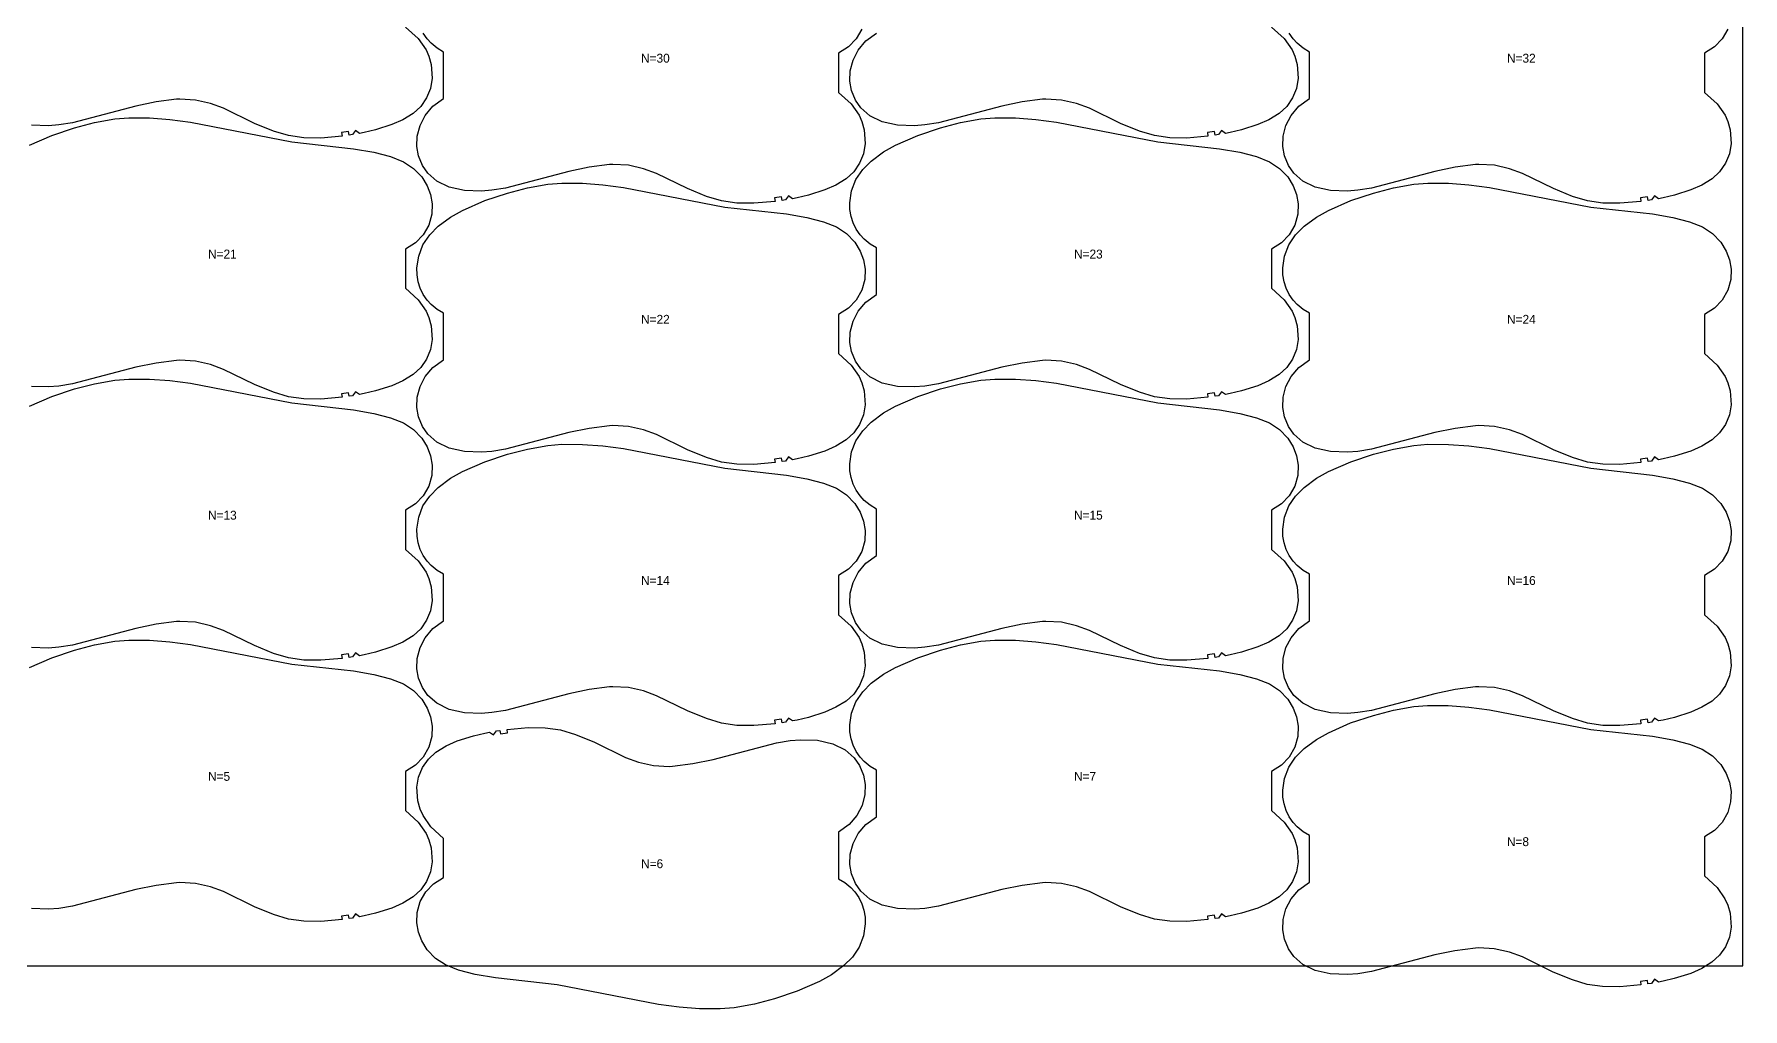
# Model space of a CAD drawing. Header units: inches. Extents: x 0 to 1970, y -24 to 1070.
# Drawn here: x 1008 to 1970, y -24 to 524 of the extents above; entities that cross this region are included whole.
import ezdxf

# ---------------------------------------------------------------- set-up
doc = ezdxf.new("R2010")
doc.units = ezdxf.units.IN

msp = doc.modelspace()

# ---------------------------------------------------------------- linework, layer by layer
at = {"layer": '1'}
for points in [[(0, 0), (1970, 0), (1970, 1070), (0, 1070), (0, 0)], [(1575.8065, 340.613), (1564.2723, 339.1001), (1552.8734, 336.7643), (1517.2354, 327.4008), (1509.5776, 326.1602), (1503.78, 325.6891), (1494.0967, 326.0315), (1485.5948, 327.9172), (1478.6686, 331.3634), (1473.5837, 335.8314), (1470.5227, 340.187), (1468.3162, 345.5563), (1467.3932, 350.7999), (1467.5768, 356.6065), (1469.1321, 362.7006), (1472.0446, 368.274), (1476.441, 373.4291), (1482.3187, 377.7661), (1482.3187, 403.9589), (1478.8814, 406.11), (1475.4961, 408.8525), (1473.1949, 411.3393), (1470.9848, 414.525), (1469.2654, 418.0008), (1468.0738, 421.688), (1467.4381, 425.5087), (1467.344, 429.3845), (1468.3779, 436.0798), (1470.8102, 442.4088), (1474.5748, 448.0312), (1479.3559, 452.8443), (1486.3391, 458.0718), (1493.1221, 461.8154), (1505.5502, 467.2747), (1518.4416, 471.5296), (1529.6987, 474.4709), (1541.1506, 476.5136), (1548.8806, 477.136), (1560.5152, 477.0715), (1572.1218, 476.2556), (1583.662, 474.7619), (1640.7656, 463.6352), (1675.4628, 459.7811), (1686.9199, 457.7678), (1696.2998, 455.306), (1703.5022, 452.4609), (1709.1579, 448.7272), (1713.8732, 443.8629), (1716.9536, 438.9369), (1718.8137, 433.9505), (1719.6736, 428.6928), (1719.4482, 422.8894), (1717.789, 416.8242), (1714.6897, 411.3559), (1710.3327, 406.8236), (1704.7355, 403.2917), (1704.7355, 381.2224), (1711.8458, 374.7489), (1716.244, 368.3923), (1717.7991, 364.8385), (1719.1201, 360.1753), (1719.689, 352.4591), (1718.7338, 346.7341), (1716.5468, 341.3533), (1713.2353, 336.581), (1708.9593, 332.6618), (1703.1805, 329.1029), (1696.9731, 326.3696), (1687.7267, 323.4551), (1681.4034, 321.9411), (1678.8313, 321.4213), (1676.5177, 323.0295), (1674.8921, 320.7277), (1672.9156, 320.4227), (1672.6227, 322.4011), (1668.6987, 321.8621), (1668.9528, 319.8783), (1657.0983, 318.8338), (1647.4053, 318.9625), (1638.7715, 320.1903), (1630.4258, 322.7231), (1619.6305, 327.0637), (1602.2238, 335.609), (1594.9487, 338.2915), (1586.4434, 340.2139), (1577.7431, 340.7097), (1575.8065, 340.613)], [(1332.0825, 303.873), (1320.5483, 302.3601), (1309.1494, 300.0243), (1273.5114, 290.6608), (1265.8536, 289.4202), (1260.056, 288.9491), (1250.3727, 289.2915), (1241.8708, 291.1772), (1234.9446, 294.6234), (1229.8597, 299.0914), (1226.7987, 303.447), (1224.5922, 308.8163), (1223.6692, 314.0599), (1223.8528, 319.8665), (1225.4081, 325.9606), (1228.3206, 331.534), (1232.717, 336.6891), (1238.5947, 341.0261), (1238.5947, 367.2189), (1235.1574, 369.37), (1231.7721, 372.1125), (1229.4709, 374.5993), (1227.2608, 377.785), (1225.5414, 381.2608), (1224.3498, 384.948), (1223.7141, 388.7687), (1223.62, 392.6445), (1224.6539, 399.3398), (1227.0862, 405.6688), (1230.8508, 411.2912), (1235.6319, 416.1043), (1242.6151, 421.3318), (1249.3981, 425.0754), (1261.8262, 430.5347), (1274.7176, 434.7896), (1285.9747, 437.7309), (1297.4266, 439.7736), (1305.1566, 440.396), (1316.7912, 440.3315), (1328.3978, 439.5156), (1339.938, 438.0219), (1397.0416, 426.8952), (1431.7388, 423.0411), (1443.1959, 421.0278), (1452.5758, 418.566), (1459.7782, 415.7209), (1465.4339, 411.9872), (1470.1492, 407.1229), (1473.2296, 402.1969), (1475.0897, 397.2105), (1475.9496, 391.9528), (1475.7242, 386.1494), (1474.065, 380.0842), (1470.9657, 374.6159), (1466.6087, 370.0836), (1461.0115, 366.5517), (1461.0115, 344.4824), (1468.1218, 338.0089), (1472.52, 331.6523), (1474.0751, 328.0985), (1475.3961, 323.4353), (1475.965, 315.7191), (1475.0098, 309.9941), (1472.8228, 304.6133), (1469.5113, 299.841), (1465.2353, 295.9218), (1459.4565, 292.3629), (1453.2491, 289.6296), (1444.0027, 286.7151), (1437.6794, 285.2011), (1435.1073, 284.6813), (1432.7937, 286.2895), (1431.1681, 283.9877), (1429.1916, 283.6827), (1428.8987, 285.6611), (1424.9747, 285.1221), (1425.2288, 283.1383), (1413.3743, 282.0938), (1403.6813, 282.2225), (1395.0475, 283.4503), (1386.7018, 285.9831), (1375.9065, 290.3237), (1358.4998, 298.869), (1351.2247, 301.5515), (1342.7194, 303.4739), (1334.0191, 303.9697), (1332.0825, 303.873)], [(1819.5305, 303.873), (1807.9963, 302.3601), (1796.5974, 300.0243), (1760.9594, 290.6608), (1753.3016, 289.4202), (1747.504, 288.9491), (1737.8207, 289.2915), (1729.3188, 291.1772), (1722.3926, 294.6234), (1717.3077, 299.0914), (1714.2467, 303.447), (1712.0402, 308.8163), (1711.1172, 314.0599), (1711.3008, 319.8665), (1712.8561, 325.9606), (1715.7686, 331.534), (1720.165, 336.6891), (1726.0427, 341.0261), (1726.0427, 367.2189), (1722.6054, 369.37), (1719.2201, 372.1125), (1716.9189, 374.5993), (1714.7088, 377.785), (1712.9894, 381.2608), (1711.7978, 384.948), (1711.1621, 388.7687), (1711.068, 392.6445), (1712.1019, 399.3398), (1714.5342, 405.6688), (1718.2988, 411.2912), (1723.0799, 416.1043), (1730.0631, 421.3318), (1736.8461, 425.0754), (1749.2742, 430.5347), (1762.1656, 434.7896), (1773.4227, 437.7309), (1784.8746, 439.7736), (1792.6046, 440.396), (1804.2392, 440.3315), (1815.8458, 439.5156), (1827.386, 438.0219), (1884.4896, 426.8952), (1919.1868, 423.0411), (1930.6439, 421.0278), (1940.0238, 418.566), (1947.2262, 415.7209), (1952.8819, 411.9872), (1957.5972, 407.1229), (1960.6776, 402.1969), (1962.5377, 397.2105), (1963.3976, 391.9528), (1963.1722, 386.1494), (1961.513, 380.0842), (1958.4137, 374.6159), (1954.0567, 370.0836), (1948.4595, 366.5517), (1948.4595, 344.4824), (1955.5698, 338.0089), (1959.968, 331.6523), (1961.5231, 328.0985), (1962.8441, 323.4353), (1963.413, 315.7191), (1962.4578, 309.9941), (1960.2708, 304.6133), (1956.9593, 299.841), (1952.6833, 295.9218), (1946.9045, 292.3629), (1940.6971, 289.6296), (1931.4507, 286.7151), (1925.1274, 285.2011), (1922.5553, 284.6813), (1920.2417, 286.2895), (1918.6161, 283.9877), (1916.6396, 283.6827), (1916.3467, 285.6611), (1912.4227, 285.1221), (1912.6768, 283.1383), (1900.8223, 282.0938), (1891.1293, 282.2225), (1882.4955, 283.4503), (1874.1498, 285.9831), (1863.3545, 290.3237), (1845.9478, 298.869), (1838.6727, 301.5515), (1830.1674, 303.4739), (1821.4671, 303.9697), (1819.5305, 303.873)], [(1575.8065, 193.647), (1564.2723, 192.1341), (1552.8734, 189.7983), (1517.2354, 180.4348), (1509.5776, 179.1942), (1503.78, 178.7231), (1494.0967, 179.0655), (1485.5948, 180.9512), (1478.6686, 184.3974), (1473.5837, 188.8654), (1470.5227, 193.221), (1468.3162, 198.5903), (1467.3932, 203.8339), (1467.5768, 209.6405), (1469.1321, 215.7346), (1472.0446, 221.308), (1476.441, 226.4631), (1482.3187, 230.8001), (1482.3187, 256.9929), (1478.8814, 259.144), (1475.4961, 261.8865), (1473.1949, 264.3733), (1470.9848, 267.559), (1469.2654, 271.0348), (1468.0738, 274.722), (1467.4381, 278.5427), (1467.344, 282.4185), (1468.3779, 289.1138), (1470.8102, 295.4428), (1474.5748, 301.0652), (1479.3559, 305.8783), (1486.3391, 311.1058), (1493.1221, 314.8494), (1505.5502, 320.3087), (1518.4416, 324.5636), (1529.6987, 327.5049), (1541.1506, 329.5476), (1548.8806, 330.17), (1560.5152, 330.1055), (1572.1218, 329.2896), (1583.662, 327.7959), (1640.7656, 316.6692), (1675.4628, 312.8151), (1686.9199, 310.8018), (1696.2998, 308.34), (1703.5022, 305.4949), (1709.1579, 301.7612), (1713.8732, 296.8969), (1716.9536, 291.9709), (1718.8137, 286.9845), (1719.6736, 281.7268), (1719.4482, 275.9234), (1717.789, 269.8582), (1714.6897, 264.3899), (1710.3327, 259.8576), (1704.7355, 256.3257), (1704.7355, 234.2564), (1711.8458, 227.7829), (1716.244, 221.4263), (1717.7991, 217.8725), (1719.1201, 213.2093), (1719.689, 205.4931), (1718.7338, 199.7681), (1716.5468, 194.3873), (1713.2353, 189.615), (1708.9593, 185.6958), (1703.1805, 182.1369), (1696.9731, 179.4036), (1687.7267, 176.4891), (1681.4034, 174.9751), (1678.8313, 174.4553), (1676.5177, 176.0635), (1674.8921, 173.7617), (1672.9156, 173.4567), (1672.6227, 175.4351), (1668.6987, 174.8961), (1668.9528, 172.9123), (1657.0983, 171.8678), (1647.4053, 171.9965), (1638.7715, 173.2243), (1630.4258, 175.7571), (1619.6305, 180.0977), (1602.2238, 188.643), (1594.9487, 191.3255), (1586.4434, 193.2479), (1577.7431, 193.7437), (1575.8065, 193.647)], [(1332.0825, 156.907), (1320.5483, 155.3941), (1309.1494, 153.0583), (1273.5114, 143.6948), (1265.8536, 142.4542), (1260.056, 141.9831), (1250.3727, 142.3255), (1241.8708, 144.2112), (1234.9446, 147.6574), (1229.8597, 152.1254), (1226.7987, 156.481), (1224.5922, 161.8503), (1223.6692, 167.0939), (1223.8528, 172.9005), (1225.4081, 178.9946), (1228.3206, 184.568), (1232.717, 189.7231), (1238.5947, 194.0601), (1238.5947, 220.2529), (1235.1574, 222.404), (1231.7721, 225.1465), (1229.4709, 227.6333), (1227.2608, 230.819), (1225.5414, 234.2948), (1224.3498, 237.982), (1223.7141, 241.8027), (1223.62, 245.6785), (1224.6539, 252.3738), (1227.0862, 258.7028), (1230.8508, 264.3252), (1235.6319, 269.1383), (1242.6151, 274.3658), (1249.3981, 278.1094), (1261.8262, 283.5687), (1274.7176, 287.8236), (1285.9747, 290.7649), (1297.4266, 292.8076), (1305.1566, 293.43), (1316.7912, 293.3655), (1328.3978, 292.5496), (1339.938, 291.0559), (1397.0416, 279.9292), (1431.7388, 276.0751), (1443.1959, 274.0618), (1452.5758, 271.6), (1459.7782, 268.7549), (1465.4339, 265.0212), (1470.1492, 260.1569), (1473.2296, 255.2309), (1475.0897, 250.2445), (1475.9496, 244.9868), (1475.7242, 239.1834), (1474.065, 233.1182), (1470.9657, 227.6499), (1466.6087, 223.1176), (1461.0115, 219.5857), (1461.0115, 197.5164), (1468.1218, 191.0429), (1472.52, 184.6863), (1474.0751, 181.1325), (1475.3961, 176.4693), (1475.965, 168.7531), (1475.0098, 163.0281), (1472.8228, 157.6473), (1469.5113, 152.875), (1465.2353, 148.9558), (1459.4565, 145.3969), (1453.2491, 142.6636), (1444.0027, 139.7491), (1437.6794, 138.2351), (1435.1073, 137.7153), (1432.7937, 139.3235), (1431.1681, 137.0217), (1429.1916, 136.7167), (1428.8987, 138.6951), (1424.9747, 138.1561), (1425.2288, 136.1723), (1413.3743, 135.1278), (1403.6813, 135.2565), (1395.0475, 136.4843), (1386.7018, 139.0171), (1375.9065, 143.3577), (1358.4998, 151.903), (1351.2247, 154.5855), (1342.7194, 156.5079), (1334.0191, 157.0037), (1332.0825, 156.907)], [(1819.5305, 156.907), (1807.9963, 155.3941), (1796.5974, 153.0583), (1760.9594, 143.6948), (1753.3016, 142.4542), (1747.504, 141.9831), (1737.8207, 142.3255), (1729.3188, 144.2112), (1722.3926, 147.6574), (1717.3077, 152.1254), (1714.2467, 156.481), (1712.0402, 161.8503), (1711.1172, 167.0939), (1711.3008, 172.9005), (1712.8561, 178.9946), (1715.7686, 184.568), (1720.165, 189.7231), (1726.0427, 194.0601), (1726.0427, 220.2529), (1722.6054, 222.404), (1719.2201, 225.1465), (1716.9189, 227.6333), (1714.7088, 230.819), (1712.9894, 234.2948), (1711.7978, 237.982), (1711.1621, 241.8027), (1711.068, 245.6785), (1712.1019, 252.3738), (1714.5342, 258.7028), (1718.2988, 264.3252), (1723.0799, 269.1383), (1730.0631, 274.3658), (1736.8461, 278.1094), (1749.2742, 283.5687), (1762.1656, 287.8236), (1773.4227, 290.7649), (1784.8746, 292.8076), (1792.6046, 293.43), (1804.2392, 293.3655), (1815.8458, 292.5496), (1827.386, 291.0559), (1884.4896, 279.9292), (1919.1868, 276.0751), (1930.6439, 274.0618), (1940.0238, 271.6), (1947.2262, 268.7549), (1952.8819, 265.0212), (1957.5972, 260.1569), (1960.6776, 255.2309), (1962.5377, 250.2445), (1963.3976, 244.9868), (1963.1722, 239.1834), (1961.513, 233.1182), (1958.4137, 227.6499), (1954.0567, 223.1176), (1948.4595, 219.5857), (1948.4595, 197.5164), (1955.5698, 191.0429), (1959.968, 184.6863), (1961.5231, 181.1325), (1962.8441, 176.4693), (1963.413, 168.7531), (1962.4578, 163.0281), (1960.2708, 157.6473), (1956.9593, 152.875), (1952.6833, 148.9558), (1946.9045, 145.3969), (1940.6971, 142.6636), (1931.4507, 139.7491), (1925.1274, 138.2351), (1922.5553, 137.7153), (1920.2417, 139.3235), (1918.6161, 137.0217), (1916.6396, 136.7167), (1916.3467, 138.6951), (1912.4227, 138.1561), (1912.6768, 136.1723), (1900.8223, 135.1278), (1891.1293, 135.2565), (1882.4955, 136.4843), (1874.1498, 139.0171), (1863.3545, 143.3577), (1845.9478, 151.903), (1838.6727, 154.5855), (1830.1674, 156.5079), (1821.4671, 157.0037), (1819.5305, 156.907)], [(1575.8065, 46.681), (1564.2723, 45.1681), (1552.8734, 42.8323), (1517.2354, 33.4688), (1509.5776, 32.2282), (1503.78, 31.7571), (1494.0967, 32.0995), (1485.5948, 33.9852), (1478.6686, 37.4314), (1473.5837, 41.8994), (1470.5227, 46.255), (1468.3162, 51.6243), (1467.3932, 56.8679), (1467.5768, 62.6745), (1469.1321, 68.7686), (1472.0446, 74.342), (1476.441, 79.4971), (1482.3187, 83.8341), (1482.3187, 110.0269), (1478.8814, 112.178), (1475.4961, 114.9205), (1473.1949, 117.4073), (1470.9848, 120.593), (1469.2654, 124.0688), (1468.0738, 127.756), (1467.4381, 131.5767), (1467.344, 135.4525), (1468.3779, 142.1478), (1470.8102, 148.4768), (1474.5748, 154.0992), (1479.3559, 158.9123), (1486.3391, 164.1398), (1493.1221, 167.8834), (1505.5502, 173.3427), (1518.4416, 177.5976), (1529.6987, 180.5389), (1541.1506, 182.5816), (1548.8806, 183.204), (1560.5152, 183.1395), (1572.1218, 182.3236), (1583.662, 180.8299), (1640.7656, 169.7032), (1675.4628, 165.8491), (1686.9199, 163.8358), (1696.2998, 161.374), (1703.5022, 158.5289), (1709.1579, 154.7952), (1713.8732, 149.9309), (1716.9536, 145.0049), (1718.8137, 140.0185), (1719.6736, 134.7608), (1719.4482, 128.9574), (1717.789, 122.8922), (1714.6897, 117.4239), (1710.3327, 112.8916), (1704.7355, 109.3597), (1704.7355, 87.2904), (1711.8458, 80.8169), (1716.244, 74.4603), (1717.7991, 70.9065), (1719.1201, 66.2433), (1719.689, 58.5271), (1718.7338, 52.8021), (1716.5468, 47.4213), (1713.2353, 42.649), (1708.9593, 38.7298), (1703.1805, 35.1709), (1696.9731, 32.4376), (1687.7267, 29.5231), (1681.4034, 28.0091), (1678.8313, 27.4893), (1676.5177, 29.0975), (1674.8921, 26.7957), (1672.9156, 26.4907), (1672.6227, 28.4691), (1668.6987, 27.9301), (1668.9528, 25.9463), (1657.0983, 24.9018), (1647.4053, 25.0305), (1638.7715, 26.2583), (1630.4258, 28.7911), (1619.6305, 33.1317), (1602.2238, 41.677), (1594.9487, 44.3595), (1586.4434, 46.2819), (1577.7431, 46.7777), (1575.8065, 46.681)], [(1819.4865, 9.92), (1807.9523, 8.4071), (1796.5534, 6.0713), (1760.9154, -3.2922), (1753.2576, -4.5328), (1747.46, -5.0039), (1737.7767, -4.6615), (1729.2748, -2.7758), (1722.3486, 0.6704), (1717.2637, 5.1384), (1714.2027, 9.494), (1711.9962, 14.8633), (1711.0732, 20.1069), (1711.2568, 25.9135), (1712.8121, 32.0076), (1715.7246, 37.581), (1720.121, 42.7361), (1725.9987, 47.0731), (1725.9987, 73.2659), (1722.5614, 75.417), (1719.1761, 78.1595), (1716.8749, 80.6463), (1714.6648, 83.832), (1712.9454, 87.3078), (1711.7538, 90.995), (1711.1181, 94.8157), (1711.024, 98.6915), (1712.0579, 105.3868), (1714.4902, 111.7158), (1718.2548, 117.3382), (1723.0359, 122.1513), (1730.0191, 127.3788), (1736.8021, 131.1224), (1749.2302, 136.5817), (1762.1216, 140.8366), (1773.3787, 143.7779), (1784.8306, 145.8206), (1792.5606, 146.443), (1804.1952, 146.3785), (1815.8018, 145.5626), (1827.342, 144.0689), (1884.4456, 132.9422), (1919.1428, 129.0881), (1930.5999, 127.0748), (1939.9798, 124.613), (1947.1822, 121.7679), (1952.8379, 118.0342), (1957.5532, 113.1699), (1960.6336, 108.2439), (1962.4937, 103.2575), (1963.3536, 97.9998), (1963.1282, 92.1964), (1961.469, 86.1312), (1958.3697, 80.6629), (1954.0127, 76.1306), (1948.4155, 72.5987), (1948.4155, 50.5294), (1955.5258, 44.0559), (1959.924, 37.6993), (1961.4791, 34.1455), (1962.8001, 29.4823), (1963.369, 21.7661), (1962.4138, 16.0411), (1960.2268, 10.6603), (1956.9153, 5.888), (1952.6393, 1.9688), (1946.8605, -1.5901), (1940.6531, -4.3234), (1931.4067, -7.2379), (1925.0834, -8.7519), (1922.5113, -9.2717), (1920.1977, -7.6635), (1918.5721, -9.9653), (1916.5956, -10.2703), (1916.3027, -8.2919), (1912.3787, -8.8309), (1912.6328, -10.8147), (1900.7783, -11.8592), (1891.0853, -11.7305), (1882.4515, -10.5027), (1874.1058, -7.9699), (1863.3105, -3.6293), (1845.9038, 4.916), (1838.6287, 7.5985), (1830.1234, 9.5209), (1821.4231, 10.0167), (1819.4865, 9.92)], [(1367.5275, 112.2458), (1379.0617, 113.7587), (1390.4606, 116.0945), (1426.0986, 125.458), (1433.7564, 126.6986), (1439.554, 127.1697), (1449.2373, 126.8273), (1457.7392, 124.9416), (1464.6654, 121.4954), (1469.7503, 117.0274), (1472.8113, 112.6718), (1475.0178, 107.3025), (1475.9408, 102.0589), (1475.7572, 96.2523), (1474.2019, 90.1582), (1471.2894, 84.5848), (1466.893, 79.4297), (1461.0153, 75.0927), (1461.0153, 48.8999), (1464.4526, 46.7488), (1467.8379, 44.0063), (1470.1391, 41.5195), (1472.3492, 38.3338), (1474.0686, 34.858), (1475.2602, 31.1708), (1475.8959, 27.3501), (1475.99, 23.4743), (1474.9561, 16.779), (1472.5238, 10.45), (1468.7592, 4.8276), (1463.9781, 0.0145), (1456.9949, -5.213), (1450.2119, -8.9566), (1437.7838, -14.4159), (1424.8924, -18.6708), (1413.6353, -21.6121), (1402.1834, -23.6548), (1394.4534, -24.2772), (1382.8188, -24.2127), (1371.2122, -23.3968), (1359.672, -21.9031), (1302.5684, -10.7764), (1267.8712, -6.9223), (1256.4141, -4.909), (1247.0342, -2.4472), (1239.8318, 0.3979), (1234.1761, 4.1316), (1229.4608, 8.9959), (1226.3804, 13.9219), (1224.5203, 18.9083), (1223.6604, 24.166), (1223.8858, 29.9694), (1225.545, 36.0346), (1228.6443, 41.5029), (1233.0013, 46.0352), (1238.5985, 49.5671), (1238.5985, 71.6364), (1231.4882, 78.1099), (1227.09, 84.4665), (1225.5349, 88.0203), (1224.2139, 92.6835), (1223.645, 100.3997), (1224.6002, 106.1247), (1226.7872, 111.5055), (1230.0987, 116.2778), (1234.3747, 120.197), (1240.1535, 123.7559), (1246.3609, 126.4892), (1255.6073, 129.4037), (1261.9306, 130.9177), (1264.5027, 131.4375), (1266.8163, 129.8293), (1268.4419, 132.1311), (1270.4184, 132.4361), (1270.7113, 130.4577), (1274.6353, 130.9967), (1274.3812, 132.9805), (1286.2357, 134.025), (1295.9287, 133.8963), (1304.5625, 132.6685), (1312.9082, 130.1357), (1323.7035, 125.7951), (1341.1102, 117.2498), (1348.3853, 114.5673), (1356.8906, 112.6449), (1365.5909, 112.1491), (1367.5275, 112.2458)]]:
    msp.add_lwpolyline(points, close=True, dxfattribs=at)
for points in [[(1217.2875, 528.1884), (1224.3978, 521.7149), (1228.796, 515.3583), (1230.3511, 511.8045), (1231.6721, 507.1413), (1232.241, 499.4251), (1231.2858, 493.7001), (1229.0988, 488.3193), (1225.7873, 483.547), (1221.5113, 479.6278), (1215.7325, 476.0689), (1209.5251, 473.3356), (1200.2787, 470.4211), (1193.9554, 468.9071), (1191.3833, 468.3873), (1189.0697, 469.9955), (1187.4441, 467.6937), (1185.4676, 467.3887), (1185.1747, 469.3671), (1181.2507, 468.8281), (1181.5048, 466.8443), (1169.6503, 465.7998), (1159.9573, 465.9285), (1151.3235, 467.1563), (1142.9778, 469.6891), (1132.1825, 474.0297), (1114.7758, 482.575), (1107.5007, 485.2575), (1098.9954, 487.1799), (1090.2951, 487.6757), (1088.3585, 487.579), (1088.3585, 487.579), (1076.8243, 486.0661), (1065.4254, 483.7303), (1029.7874, 474.3668), (1022.1296, 473.1262), (1016.332, 472.6551), (1006.6487, 472.9975)], [(1474.065, 527.0502), (1470.9657, 521.5819), (1466.6087, 517.0496), (1461.0115, 513.5177), (1461.0115, 491.4484), (1468.1218, 484.9749), (1472.52, 478.6183), (1474.0751, 475.0645), (1475.3961, 470.4013), (1475.965, 462.6851), (1475.0098, 456.9601), (1472.8228, 451.5793), (1469.5113, 446.807), (1465.2353, 442.8878), (1459.4565, 439.3289), (1453.2491, 436.5956), (1444.0027, 433.6811), (1437.6794, 432.1671), (1435.1073, 431.6473), (1432.7937, 433.2555), (1431.1681, 430.9537), (1429.1916, 430.6487), (1428.8987, 432.6271), (1424.9747, 432.0881), (1425.2288, 430.1043), (1413.3743, 429.0598), (1403.6813, 429.1885), (1395.0475, 430.4163), (1386.7018, 432.9491), (1375.9065, 437.2897), (1358.4998, 445.835), (1351.2247, 448.5175), (1342.7194, 450.4399), (1334.0191, 450.9357), (1332.0825, 450.839), (1332.0825, 450.839), (1320.5483, 449.3261), (1309.1494, 446.9903), (1273.5114, 437.6268), (1265.8536, 436.3862), (1260.056, 435.9151), (1250.3727, 436.2575), (1241.8708, 438.1432), (1234.9446, 441.5894), (1229.8597, 446.0574), (1226.7987, 450.413), (1224.5922, 455.7823), (1223.6692, 461.0259), (1223.8528, 466.8325), (1225.4081, 472.9266), (1228.3206, 478.5), (1232.717, 483.6551), (1238.5947, 487.9921), (1238.5947, 514.1849), (1235.1574, 516.336), (1231.7721, 519.0785), (1229.4709, 521.5653), (1227.2608, 524.751)], [(1704.7355, 528.1884), (1711.8458, 521.7149), (1716.244, 515.3583), (1717.7991, 511.8045), (1719.1201, 507.1413), (1719.689, 499.4251), (1718.7338, 493.7001), (1716.5468, 488.3193), (1713.2353, 483.547), (1708.9593, 479.6278), (1703.1805, 476.0689), (1696.9731, 473.3356), (1687.7267, 470.4211), (1681.4034, 468.9071), (1678.8313, 468.3873), (1676.5177, 469.9955), (1674.8921, 467.6937), (1672.9156, 467.3887), (1672.6227, 469.3671), (1668.6987, 468.8281), (1668.9528, 466.8443), (1657.0983, 465.7998), (1647.4053, 465.9285), (1638.7715, 467.1563), (1630.4258, 469.6891), (1619.6305, 474.0297), (1602.2238, 482.575), (1594.9487, 485.2575), (1586.4434, 487.1799), (1577.7431, 487.6757), (1575.8065, 487.579), (1575.8065, 487.579), (1564.2723, 486.0661), (1552.8734, 483.7303), (1517.2354, 474.3668), (1509.5776, 473.1262), (1503.78, 472.6551), (1494.0967, 472.9975), (1485.5948, 474.8832), (1478.6686, 478.3294), (1473.5837, 482.7974), (1470.5227, 487.153), (1468.3162, 492.5223), (1467.3932, 497.7659), (1467.5768, 503.5725), (1469.1321, 509.6666), (1472.0446, 515.24), (1476.441, 520.3951), (1482.3187, 524.7321)], [(1961.513, 527.0502), (1958.4137, 521.5819), (1954.0567, 517.0496), (1948.4595, 513.5177), (1948.4595, 491.4484), (1955.5698, 484.9749), (1959.968, 478.6183), (1961.5231, 475.0645), (1962.8441, 470.4013), (1963.413, 462.6851), (1962.4578, 456.9601), (1960.2708, 451.5793), (1956.9593, 446.807), (1952.6833, 442.8878), (1946.9045, 439.3289), (1940.6971, 436.5956), (1931.4507, 433.6811), (1925.1274, 432.1671), (1922.5553, 431.6473), (1920.2417, 433.2555), (1918.6161, 430.9537), (1916.6396, 430.6487), (1916.3467, 432.6271), (1912.4227, 432.0881), (1912.6768, 430.1043), (1900.8223, 429.0598), (1891.1293, 429.1885), (1882.4955, 430.4163), (1874.1498, 432.9491), (1863.3545, 437.2897), (1845.9478, 445.835), (1838.6727, 448.5175), (1830.1674, 450.4399), (1821.4671, 450.9357), (1819.5305, 450.839), (1819.5305, 450.839), (1807.9963, 449.3261), (1796.5974, 446.9903), (1760.9594, 437.6268), (1753.3016, 436.3862), (1747.504, 435.9151), (1737.8207, 436.2575), (1729.3188, 438.1432), (1722.3926, 441.5894), (1717.3077, 446.0574), (1714.2467, 450.413), (1712.0402, 455.7823), (1711.1172, 461.0259), (1711.3008, 466.8325), (1712.8561, 472.9266), (1715.7686, 478.5), (1720.165, 483.6551), (1726.0427, 487.9921), (1726.0427, 514.1849), (1722.6054, 516.336), (1719.2201, 519.0785), (1716.9189, 521.5653), (1714.7088, 524.751)], [(1005.6741, 461.8154), (1018.1022, 467.2747), (1030.9936, 471.5296), (1042.2507, 474.4709), (1053.7026, 476.5136), (1061.4326, 477.136), (1073.0672, 477.0715), (1084.6738, 476.2556), (1096.214, 474.7619), (1153.3176, 463.6352), (1188.0148, 459.7811), (1199.4719, 457.7678), (1208.8518, 455.306), (1216.0542, 452.4609), (1221.7099, 448.7272), (1226.4252, 443.8629), (1229.5056, 438.9369), (1231.3657, 433.9505), (1232.2256, 428.6928), (1232.0002, 422.8894), (1230.341, 416.8242), (1227.2417, 411.3559), (1222.8847, 406.8236), (1217.2875, 403.2917), (1217.2875, 381.2224), (1224.3978, 374.7489), (1228.796, 368.3923), (1230.3511, 364.8385), (1231.6721, 360.1753), (1232.241, 352.4591), (1231.2858, 346.7341), (1229.0988, 341.3533), (1225.7873, 336.581), (1221.5113, 332.6618), (1215.7325, 329.1029), (1209.5251, 326.3696), (1200.2787, 323.4551), (1193.9554, 321.9411), (1191.3833, 321.4213), (1189.0697, 323.0295), (1187.4441, 320.7277), (1185.4676, 320.4227), (1185.1747, 322.4011), (1181.2507, 321.8621), (1181.5048, 319.8783), (1169.6503, 318.8338), (1159.9573, 318.9625), (1151.3235, 320.1903), (1142.9778, 322.7231), (1132.1825, 327.0637), (1114.7758, 335.609), (1107.5007, 338.2915), (1098.9954, 340.2139), (1090.2951, 340.7097), (1088.3585, 340.613), (1088.3585, 340.613), (1076.8243, 339.1001), (1065.4254, 336.7643), (1029.7874, 327.4008), (1022.1296, 326.1602), (1016.332, 325.6891), (1006.6487, 326.0315)], [(1005.6741, 314.8494), (1018.1022, 320.3087), (1030.9936, 324.5636), (1042.2507, 327.5049), (1053.7026, 329.5476), (1061.4326, 330.17), (1073.0672, 330.1055), (1084.6738, 329.2896), (1096.214, 327.7959), (1153.3176, 316.6692), (1188.0148, 312.8151), (1199.4719, 310.8018), (1208.8518, 308.34), (1216.0542, 305.4949), (1221.7099, 301.7612), (1226.4252, 296.8969), (1229.5056, 291.9709), (1231.3657, 286.9845), (1232.2256, 281.7268), (1232.0002, 275.9234), (1230.341, 269.8582), (1227.2417, 264.3899), (1222.8847, 259.8576), (1217.2875, 256.3257), (1217.2875, 234.2564), (1224.3978, 227.7829), (1228.796, 221.4263), (1230.3511, 217.8725), (1231.6721, 213.2093), (1232.241, 205.4931), (1231.2858, 199.7681), (1229.0988, 194.3873), (1225.7873, 189.615), (1221.5113, 185.6958), (1215.7325, 182.1369), (1209.5251, 179.4036), (1200.2787, 176.4891), (1193.9554, 174.9751), (1191.3833, 174.4553), (1189.0697, 176.0635), (1187.4441, 173.7617), (1185.4676, 173.4567), (1185.1747, 175.4351), (1181.2507, 174.8961), (1181.5048, 172.9123), (1169.6503, 171.8678), (1159.9573, 171.9965), (1151.3235, 173.2243), (1142.9778, 175.7571), (1132.1825, 180.0977), (1114.7758, 188.643), (1107.5007, 191.3255), (1098.9954, 193.2479), (1090.2951, 193.7437), (1088.3585, 193.647), (1088.3585, 193.647), (1076.8243, 192.1341), (1065.4254, 189.7983), (1029.7874, 180.4348), (1022.1296, 179.1942), (1016.332, 178.7231), (1006.6487, 179.0655)], [(1005.6741, 167.8834), (1018.1022, 173.3427), (1030.9936, 177.5976), (1042.2507, 180.5389), (1053.7026, 182.5816), (1061.4326, 183.204), (1073.0672, 183.1395), (1084.6738, 182.3236), (1096.214, 180.8299), (1153.3176, 169.7032), (1188.0148, 165.8491), (1199.4719, 163.8358), (1208.8518, 161.374), (1216.0542, 158.5289), (1221.7099, 154.7952), (1226.4252, 149.9309), (1229.5056, 145.0049), (1231.3657, 140.0185), (1232.2256, 134.7608), (1232.0002, 128.9574), (1230.341, 122.8922), (1227.2417, 117.4239), (1222.8847, 112.8916), (1217.2875, 109.3597), (1217.2875, 87.2904), (1224.3978, 80.8169), (1228.796, 74.4603), (1230.3511, 70.9065), (1231.6721, 66.2433), (1232.241, 58.5271), (1231.2858, 52.8021), (1229.0988, 47.4213), (1225.7873, 42.649), (1221.5113, 38.7298), (1215.7325, 35.1709), (1209.5251, 32.4376), (1200.2787, 29.5231), (1193.9554, 28.0091), (1191.3833, 27.4893), (1189.0697, 29.0975), (1187.4441, 26.7957), (1185.4676, 26.4907), (1185.1747, 28.4691), (1181.2507, 27.9301), (1181.5048, 25.9463), (1169.6503, 24.9018), (1159.9573, 25.0305), (1151.3235, 26.2583), (1142.9778, 28.7911), (1132.1825, 33.1317), (1114.7758, 41.677), (1107.5007, 44.3595), (1098.9954, 46.2819), (1090.2951, 46.7777), (1088.3585, 46.681), (1088.3585, 46.681), (1076.8243, 45.1681), (1065.4254, 42.8323), (1029.7874, 33.4688), (1022.1296, 32.2282), (1016.332, 31.7571), (1006.6487, 32.0995)]]:
    msp.add_lwpolyline(points, dxfattribs=at)

# ---------------------------------------------------------------- texts
for s, p in [('N=30', (1349.7925, 508.2109)), ('N=32', (1837.2405, 508.2109)), ('N=21', (1106.0685, 397.9849)), ('N=23', (1593.5165, 397.9849)), ('N=22', (1349.7925, 361.2449)), ('N=24', (1837.2405, 361.2449)), ('N=13', (1106.0685, 251.0189)), ('N=15', (1593.5165, 251.0189)), ('N=14', (1349.7925, 214.2789)), ('N=16', (1837.2405, 214.2789)), ('N=5', (1106.0685, 104.0529)), ('N=7', (1593.5165, 104.0529)), ('N=8', (1837.1965, 67.2919)), ('N=6', (1349.8175, 54.8739))]:
    msp.add_text(s, height=5, dxfattribs=at).set_placement(p)

doc.saveas('drawing.dxf')
